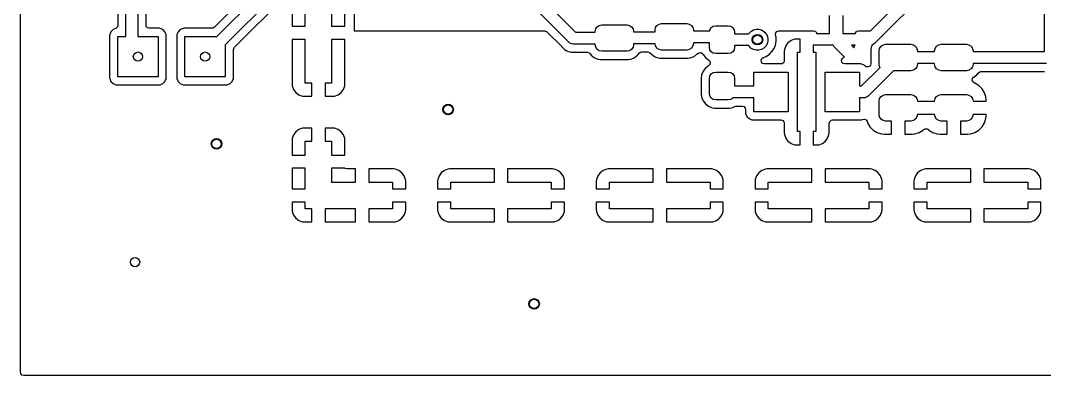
# Model space of a CAD drawing. Header units: inches. Extents: x 0.23 to 2.97, y 0.23 to 1.77.
# Drawn here: x 0.23 to 1.753, y 0.231 to 0.76 of the extents above; entities that cross this region are included whole.
import ezdxf

# ---------------------------------------------------------------- set-up
doc = ezdxf.new("R2010")
doc.units = ezdxf.units.IN
doc.header["$MEASUREMENT"] = 0
doc.layers.add('BLACK', color=250, linetype='CONTINUOUS')

msp = doc.modelspace()

# ---------------------------------------------------------------- linework, layer by layer
at = {"layer": 'BLACK', "linetype": 'CONTINUOUS'}
for p, q in [((0.2295, 0.5818), (0.2295, 0.9055)), ((0.5218, 0.7359), (0.6496, 0.8637)), ((0.6596, 0.8486), (0.5343, 0.7234)), ((1.4942, 0.7445), (1.5962, 0.8466)), ((1.6062, 0.8314), (1.5116, 0.7369)), ((0.5782, 0.8095), (0.5182, 0.7495)), ((0.6531, 0.7512), (0.6531, 0.8161)), ((0.6925, 0.8161), (0.6925, 0.7512)), ((0.7122, 0.7512), (0.7122, 0.818)), ((1.753, 0.7133), (1.753, 0.8118)), ((0.3864, 0.7359), (0.3864, 0.8014)), ((0.4041, 0.8014), (0.4041, 0.7359)), ((0.5479, 0.7198), (0.6251, 0.797)), ((0.6335, 0.7935), (0.6335, 0.7512)), ((0.3743, 0.7856), (0.3743, 0.7523)), ((0.4163, 0.7529), (0.4163, 0.7856)), ((0.7257, 0.7858), (0.726, 0.7562)), ((1.0455, 0.7272), (0.9937, 0.7789)), ((1.0089, 0.7889), (1.0554, 0.7423)), ((1.4331, 0.7405), (1.4331, 0.7671)), ((1.4528, 0.7672), (1.4528, 0.7405)), ((0.3714, 0.7479), (0.3673, 0.7461)), ((0.3735, 0.7497), (0.3714, 0.7479)), ((0.3714, 0.7479), (0.3714, 0.7479)), ((0.3743, 0.7523), (0.3735, 0.7497)), ((0.4167, 0.7509), (0.4163, 0.7529)), ((0.4185, 0.7488), (0.4167, 0.7509)), ((0.4212, 0.7481), (0.4185, 0.7488)), ((0.4361, 0.7481), (0.4212, 0.7481)), ((0.4372, 0.7479), (0.4361, 0.7481)), ((0.4361, 0.7481), (0.4361, 0.7481)), ((0.4413, 0.7461), (0.4372, 0.7479)), ((0.4372, 0.7479), (0.4372, 0.7479)), ((0.4715, 0.7479), (0.4673, 0.7461)), ((0.4725, 0.7481), (0.4715, 0.7479)), ((0.5148, 0.7481), (0.4725, 0.7481)), ((0.5158, 0.7482), (0.5148, 0.7481)), ((0.5182, 0.7495), (0.5158, 0.7482)), ((0.6335, 0.7512), (0.6531, 0.7512)), ((0.6925, 0.7512), (0.7122, 0.7512)), ((0.726, 0.7562), (0.726, 0.7562)), ((0.726, 0.7562), (0.726, 0.7441)), ((1.0846, 0.7433), (1.0854, 0.7471)), ((1.0854, 0.7471), (1.0875, 0.7503)), ((1.0875, 0.7503), (1.0907, 0.7524)), ((1.0907, 0.7524), (1.0945, 0.7531)), ((1.0945, 0.7531), (1.1319, 0.7531)), ((1.1319, 0.7531), (1.1356, 0.7524)), ((1.1356, 0.7524), (1.1388, 0.7503)), ((1.1388, 0.7503), (1.141, 0.7471)), ((1.141, 0.7471), (1.1417, 0.7433)), ((1.1736, 0.7452), (1.1744, 0.749)), ((1.1744, 0.749), (1.1765, 0.7522)), ((1.1765, 0.7522), (1.1797, 0.7543)), ((1.1797, 0.7543), (1.1834, 0.7551)), ((1.1834, 0.7551), (1.2208, 0.7551)), ((1.2208, 0.7551), (1.2246, 0.7543)), ((1.2246, 0.7543), (1.2278, 0.7522)), ((1.2278, 0.7522), (1.2299, 0.749)), ((1.2299, 0.749), (1.2307, 0.7452)), ((1.2552, 0.746), (1.2573, 0.749)), ((1.2573, 0.749), (1.2603, 0.751)), ((1.2603, 0.751), (1.2639, 0.7517)), ((1.2639, 0.7517), (1.2826, 0.7517)), ((1.2826, 0.7517), (1.2862, 0.751)), ((1.2862, 0.751), (1.2892, 0.749)), ((1.2892, 0.749), (1.2912, 0.746)), ((1.3199, 0.7456), (1.3239, 0.7467)), ((1.3239, 0.7467), (1.328, 0.7467)), ((1.328, 0.7467), (1.332, 0.7456)), ((0.3623, 0.7387), (0.3622, 0.7377)), ((0.3622, 0.7377), (0.3622, 0.6741)), ((0.3641, 0.7429), (0.3623, 0.7387)), ((0.3623, 0.7387), (0.3623, 0.7387)), ((0.3673, 0.7461), (0.3641, 0.7429)), ((0.3743, 0.6759), (0.3743, 0.7359)), ((0.3743, 0.7359), (0.3864, 0.7359)), ((0.4041, 0.7359), (0.4343, 0.7359)), ((0.4343, 0.7359), (0.4343, 0.6759)), ((0.4445, 0.7429), (0.4413, 0.7461)), ((0.4464, 0.7387), (0.4445, 0.7429)), ((0.4465, 0.7377), (0.4464, 0.7387)), ((0.4465, 0.6741), (0.4465, 0.7377)), ((0.4623, 0.7387), (0.4622, 0.7377)), ((0.4622, 0.7377), (0.4622, 0.6741)), ((0.4641, 0.7429), (0.4623, 0.7387)), ((0.4623, 0.7387), (0.4623, 0.7387)), ((0.4673, 0.7461), (0.4641, 0.7429)), ((0.4743, 0.6759), (0.4743, 0.7359)), ((0.4743, 0.7359), (0.5218, 0.7359)), ((0.6531, 0.7315), (0.6335, 0.7315)), ((0.6335, 0.7315), (0.6335, 0.6647)), ((0.6531, 0.6665), (0.6531, 0.7315)), ((0.7122, 0.7315), (0.6925, 0.7315)), ((0.6925, 0.7315), (0.6925, 0.6665)), ((0.7122, 0.6647), (0.7122, 0.7315)), ((0.726, 0.7441), (1.0092, 0.7442)), ((1.0092, 0.7442), (1.0119, 0.7435)), ((1.0119, 0.7435), (1.0127, 0.7428)), ((1.0127, 0.7428), (1.0347, 0.7208)), ((1.0554, 0.7423), (1.0846, 0.7423)), ((1.0846, 0.7423), (1.0846, 0.7433)), ((1.1417, 0.7433), (1.1417, 0.7429)), ((1.1417, 0.7429), (1.1736, 0.7429)), ((1.1736, 0.7429), (1.1736, 0.7452)), ((1.2307, 0.7452), (1.2307, 0.7442)), ((1.2307, 0.7442), (1.2549, 0.7442)), ((1.2549, 0.7442), (1.2552, 0.746)), ((1.2912, 0.746), (1.2919, 0.7424)), ((1.2919, 0.7424), (1.2919, 0.7399)), ((1.2919, 0.7399), (1.313, 0.7399)), ((1.313, 0.7399), (1.3134, 0.7406)), ((1.3134, 0.7406), (1.3163, 0.7435)), ((1.3163, 0.7435), (1.3199, 0.7456)), ((1.332, 0.7456), (1.3355, 0.7435)), ((1.3355, 0.7435), (1.3384, 0.7406)), ((1.3384, 0.7406), (1.3405, 0.7371)), ((1.3405, 0.7371), (1.3415, 0.7331)), ((1.3415, 0.7331), (1.3415, 0.729)), ((1.3529, 0.7386), (1.3531, 0.7413)), ((1.3537, 0.7346), (1.3529, 0.7386)), ((1.3531, 0.7413), (1.3548, 0.7435)), ((1.3538, 0.7338), (1.3537, 0.7346)), ((1.3538, 0.7283), (1.3538, 0.7338)), ((1.3548, 0.7435), (1.3574, 0.7444)), ((1.3574, 0.7444), (1.3577, 0.7444)), ((1.3577, 0.7444), (1.4094, 0.7445)), ((1.3812, 0.7318), (1.3759, 0.7298)), ((1.3835, 0.732), (1.3812, 0.7318)), ((1.3812, 0.7318), (1.3812, 0.7318)), ((1.3894, 0.732), (1.3835, 0.732)), ((1.3894, 0.7124), (1.3894, 0.732)), ((1.4094, 0.7445), (1.412, 0.7437)), ((1.412, 0.7437), (1.4138, 0.7416)), ((1.4138, 0.7416), (1.414, 0.7405)), ((1.414, 0.7405), (1.4331, 0.7405)), ((1.4528, 0.7405), (1.4718, 0.7405)), ((1.4718, 0.7405), (1.4719, 0.7414)), ((1.4719, 0.7414), (1.4736, 0.7436)), ((1.4736, 0.7436), (1.4761, 0.7445)), ((1.4761, 0.7445), (1.4764, 0.7445)), ((1.4764, 0.7445), (1.4942, 0.7445)), ((1.5106, 0.7359), (1.5001, 0.7254)), ((1.5114, 0.7365), (1.5106, 0.7359)), ((1.5116, 0.7369), (1.5114, 0.7365)), ((0.5343, 0.7234), (0.5343, 0.6759)), ((0.5465, 0.7163), (0.5473, 0.719)), ((0.5465, 0.6741), (0.5465, 0.7163)), ((0.5473, 0.719), (0.5479, 0.7198)), ((1.0347, 0.7208), (1.0347, 0.7208)), ((1.0347, 0.7208), (1.0349, 0.7206)), ((1.0349, 0.7206), (1.0349, 0.7206)), ((1.0349, 0.7206), (1.0388, 0.7167)), ((1.0388, 0.7167), (1.0388, 0.7167)), ((1.0388, 0.7167), (1.0388, 0.7167)), ((1.0388, 0.7167), (1.0416, 0.715)), ((1.0468, 0.7261), (1.0455, 0.7272)), ((1.05, 0.7248), (1.0468, 0.7261)), ((1.0517, 0.7246), (1.05, 0.7248)), ((1.05, 0.7248), (1.05, 0.7248)), ((1.0846, 0.7246), (1.0517, 0.7246)), ((1.0846, 0.7236), (1.0846, 0.7246)), ((1.0854, 0.7199), (1.0846, 0.7236)), ((1.0875, 0.7167), (1.0854, 0.7199)), ((1.0907, 0.7145), (1.0875, 0.7167)), ((1.1388, 0.7167), (1.1356, 0.7145)), ((1.141, 0.7199), (1.1388, 0.7167)), ((1.1417, 0.7236), (1.141, 0.7199)), ((1.1737, 0.7251), (1.1417, 0.7251)), ((1.1417, 0.7251), (1.1417, 0.7236)), ((1.1744, 0.7218), (1.1737, 0.7251)), ((1.1765, 0.7186), (1.1744, 0.7218)), ((1.1797, 0.7164), (1.1765, 0.7186)), ((1.1834, 0.7157), (1.1797, 0.7164)), ((1.2246, 0.7164), (1.2208, 0.7157)), ((1.2278, 0.7186), (1.2246, 0.7164)), ((1.2299, 0.7218), (1.2278, 0.7186)), ((1.2307, 0.7255), (1.2299, 0.7218)), ((1.2545, 0.7265), (1.2307, 0.7265)), ((1.2307, 0.7265), (1.2307, 0.7255)), ((1.2545, 0.7197), (1.2545, 0.7265)), ((1.2552, 0.7162), (1.2545, 0.7197)), ((1.2573, 0.7131), (1.2552, 0.7162)), ((1.2912, 0.7162), (1.2892, 0.7131)), ((1.2919, 0.7197), (1.2912, 0.7162)), ((1.313, 0.7222), (1.2919, 0.7222)), ((1.2919, 0.7222), (1.2919, 0.7197)), ((1.3134, 0.7215), (1.313, 0.7222)), ((1.3163, 0.7186), (1.3134, 0.7215)), ((1.3199, 0.7165), (1.3163, 0.7186)), ((1.3239, 0.7154), (1.3199, 0.7165)), ((1.332, 0.7165), (1.328, 0.7154)), ((1.3355, 0.7186), (1.332, 0.7165)), ((1.3384, 0.7215), (1.3355, 0.7186)), ((1.3405, 0.725), (1.3384, 0.7215)), ((1.3415, 0.729), (1.3405, 0.725)), ((1.3476, 0.7133), (1.3507, 0.7178)), ((1.3507, 0.7178), (1.3528, 0.7229)), ((1.3528, 0.7229), (1.3538, 0.7283)), ((1.366, 0.7166), (1.3657, 0.7142)), ((1.368, 0.7219), (1.366, 0.7166)), ((1.366, 0.7166), (1.366, 0.7166)), ((1.3714, 0.7264), (1.368, 0.7219)), ((1.368, 0.7219), (1.368, 0.7219)), ((1.3759, 0.7298), (1.3714, 0.7264)), ((1.3714, 0.7264), (1.3714, 0.7264)), ((1.3759, 0.7298), (1.3759, 0.7298)), ((1.4386, 0.7228), (1.4091, 0.7228)), ((1.4091, 0.7228), (1.4091, 0.7124)), ((1.4394, 0.7212), (1.4386, 0.7228)), ((1.4557, 0.705), (1.4394, 0.7212)), ((1.4657, 0.7228), (1.4696, 0.7189)), ((1.4712, 0.7228), (1.4657, 0.7228)), ((1.4696, 0.7189), (1.4712, 0.7228)), ((1.4696, 0.7189), (1.4696, 0.7189)), ((1.4952, 0.7196), (1.4947, 0.716)), ((1.4967, 0.7234), (1.4952, 0.7196)), ((1.4952, 0.7196), (1.4952, 0.7196)), ((1.4988, 0.7243), (1.4967, 0.7234)), ((1.5001, 0.7254), (1.4988, 0.7243)), ((1.5069, 0.7143), (1.5076, 0.7181)), ((1.5076, 0.7181), (1.5098, 0.7213)), ((1.5098, 0.7213), (1.513, 0.7234)), ((1.513, 0.7234), (1.5167, 0.7242)), ((1.5167, 0.7242), (1.5541, 0.7242)), ((1.5541, 0.7242), (1.5579, 0.7234)), ((1.5579, 0.7234), (1.5611, 0.7213)), ((1.5611, 0.7213), (1.5632, 0.7181)), ((1.5632, 0.7181), (1.564, 0.7143)), ((1.5896, 0.7143), (1.5903, 0.7181)), ((1.5903, 0.7181), (1.5924, 0.7213)), ((1.5924, 0.7213), (1.5956, 0.7234)), ((1.5956, 0.7234), (1.5994, 0.7242)), ((1.5994, 0.7242), (1.6368, 0.7242)), ((1.6368, 0.7242), (1.6406, 0.7234)), ((1.6406, 0.7234), (1.6438, 0.7213)), ((1.6438, 0.7213), (1.6459, 0.7181)), ((1.6459, 0.7181), (1.6467, 0.7143)), ((1.0416, 0.715), (1.0416, 0.715)), ((1.0416, 0.715), (1.0416, 0.715)), ((1.0416, 0.715), (1.0436, 0.7139)), ((1.0436, 0.7139), (1.049, 0.7125)), ((1.049, 0.7125), (1.049, 0.7125)), ((1.049, 0.7125), (1.0548, 0.7125)), ((1.0548, 0.7125), (1.0548, 0.7125)), ((1.0548, 0.7125), (1.0729, 0.7125)), ((1.0729, 0.7125), (1.0756, 0.7117)), ((1.0756, 0.7117), (1.0768, 0.7105)), ((1.0768, 0.7105), (1.0788, 0.7079)), ((1.0788, 0.7079), (1.0836, 0.7043)), ((1.0836, 0.7043), (1.0836, 0.7043)), ((1.0836, 0.7043), (1.0874, 0.7028)), ((1.0874, 0.7028), (1.0892, 0.7021)), ((1.0892, 0.7021), (1.0924, 0.7017)), ((1.0945, 0.7138), (1.0907, 0.7145)), ((1.0924, 0.7017), (1.0927, 0.7016)), ((1.0927, 0.7016), (1.0927, 0.7016)), ((1.0927, 0.7016), (1.1336, 0.7016)), ((1.1319, 0.7138), (1.0945, 0.7138)), ((1.1356, 0.7145), (1.1319, 0.7138)), ((1.1336, 0.7016), (1.1339, 0.7017)), ((1.1339, 0.7017), (1.1371, 0.7021)), ((1.1371, 0.7021), (1.1427, 0.7043)), ((1.1427, 0.7043), (1.1476, 0.7079)), ((1.1476, 0.7079), (1.1485, 0.7091)), ((1.1485, 0.7091), (1.1499, 0.7111)), ((1.1499, 0.7111), (1.1522, 0.7127)), ((1.1522, 0.7127), (1.1538, 0.713)), ((1.1538, 0.713), (1.1629, 0.713)), ((1.1629, 0.713), (1.1656, 0.7122)), ((1.1656, 0.7122), (1.1668, 0.7111)), ((1.1668, 0.7111), (1.1676, 0.71)), ((1.1676, 0.71), (1.1678, 0.7098)), ((1.1678, 0.7098), (1.1726, 0.7062)), ((1.1726, 0.7062), (1.1726, 0.7062)), ((1.1726, 0.7062), (1.1748, 0.7053)), ((1.1748, 0.7053), (1.1782, 0.704)), ((1.1782, 0.704), (1.1813, 0.7036)), ((1.1813, 0.7036), (1.1817, 0.7035)), ((1.1817, 0.7035), (1.1817, 0.7035)), ((1.1817, 0.7035), (1.2226, 0.7035)), ((1.2208, 0.7157), (1.1834, 0.7157)), ((1.2226, 0.7035), (1.2229, 0.7036)), ((1.2229, 0.7036), (1.2261, 0.704)), ((1.2261, 0.704), (1.2317, 0.7062)), ((1.2317, 0.7062), (1.2365, 0.7098)), ((1.2365, 0.7098), (1.2366, 0.71)), ((1.2365, 0.7098), (1.2365, 0.7098)), ((1.2366, 0.71), (1.2368, 0.7101)), ((1.2368, 0.7101), (1.2389, 0.7116)), ((1.2368, 0.7101), (1.2368, 0.7101)), ((1.2368, 0.7101), (1.2368, 0.7101)), ((1.2389, 0.7116), (1.2416, 0.7118)), ((1.2416, 0.7118), (1.244, 0.7104)), ((1.244, 0.7104), (1.2447, 0.7093)), ((1.2447, 0.7093), (1.2448, 0.7094)), ((1.2448, 0.7094), (1.245, 0.7091)), ((1.245, 0.7091), (1.2485, 0.7044)), ((1.2485, 0.7044), (1.2535, 0.7006)), ((1.2603, 0.7111), (1.2573, 0.7131)), ((1.2639, 0.7104), (1.2603, 0.7111)), ((1.2826, 0.7104), (1.2639, 0.7104)), ((1.2862, 0.7111), (1.2826, 0.7104)), ((1.2892, 0.7131), (1.2862, 0.7111)), ((1.328, 0.7154), (1.3239, 0.7154)), ((1.3314, 0.7005), (1.3326, 0.703)), ((1.3326, 0.703), (1.3344, 0.7044)), ((1.3344, 0.7044), (1.3391, 0.7063)), ((1.3391, 0.7063), (1.3437, 0.7094)), ((1.3437, 0.7094), (1.3476, 0.7133)), ((1.3657, 0.7142), (1.3657, 0.6999)), ((1.3854, 0.5942), (1.3854, 0.7124)), ((1.3854, 0.7124), (1.3894, 0.7124)), ((1.4091, 0.7124), (1.413, 0.7124)), ((1.413, 0.7124), (1.413, 0.5942)), ((1.4512, 0.7005), (1.4524, 0.703)), ((1.4524, 0.703), (1.4542, 0.7044)), ((1.4542, 0.7044), (1.4557, 0.705)), ((1.4947, 0.716), (1.4947, 0.6955)), ((1.5069, 0.6946), (1.5069, 0.7143)), ((1.564, 0.7143), (1.564, 0.7133)), ((1.564, 0.7133), (1.5896, 0.7133)), ((1.5896, 0.7133), (1.5896, 0.7143)), ((1.6467, 0.7143), (1.6467, 0.7133)), ((1.6467, 0.7133), (1.753, 0.7133)), ((1.2485, 0.6888), (1.245, 0.6841)), ((1.2535, 0.6926), (1.2485, 0.6888)), ((1.2535, 0.7006), (1.2535, 0.7006)), ((1.2535, 0.7006), (1.2551, 0.6989)), ((1.2547, 0.6936), (1.2535, 0.6926)), ((1.2535, 0.6926), (1.2535, 0.6926)), ((1.2556, 0.6962), (1.2547, 0.6936)), ((1.2551, 0.6989), (1.2556, 0.6962)), ((1.3318, 0.6978), (1.3314, 0.7005)), ((1.3336, 0.6957), (1.3318, 0.6978)), ((1.3363, 0.695), (1.3336, 0.6957)), ((1.3609, 0.695), (1.3363, 0.695)), ((1.3629, 0.6954), (1.3609, 0.695)), ((1.365, 0.6972), (1.3629, 0.6954)), ((1.3657, 0.6999), (1.365, 0.6972)), ((1.4516, 0.6978), (1.4512, 0.7005)), ((1.4534, 0.6957), (1.4516, 0.6978)), ((1.4561, 0.695), (1.4534, 0.6957)), ((1.4798, 0.695), (1.4561, 0.695)), ((1.4808, 0.6949), (1.4798, 0.695)), ((1.4798, 0.695), (1.4798, 0.695)), ((1.4806, 0.6622), (1.5083, 0.6899)), ((1.4849, 0.693), (1.4808, 0.6949)), ((1.4808, 0.6949), (1.4808, 0.6949)), ((1.4862, 0.6918), (1.4849, 0.693)), ((1.4879, 0.6907), (1.4862, 0.6918)), ((1.4906, 0.6905), (1.4879, 0.6907)), ((1.4931, 0.6918), (1.4906, 0.6905)), ((1.4933, 0.6921), (1.4931, 0.6918)), ((1.494, 0.6929), (1.4933, 0.6921)), ((1.4947, 0.6955), (1.494, 0.6929)), ((1.5076, 0.6909), (1.5069, 0.6946)), ((1.5083, 0.6899), (1.5076, 0.6909)), ((1.5611, 0.6877), (1.5579, 0.6855)), ((1.5632, 0.6909), (1.5611, 0.6877)), ((1.564, 0.6946), (1.5632, 0.6909)), ((1.5896, 0.6956), (1.564, 0.6956)), ((1.564, 0.6956), (1.564, 0.6946)), ((1.5896, 0.6946), (1.5896, 0.6956)), ((1.5903, 0.6909), (1.5896, 0.6946)), ((1.5924, 0.6877), (1.5903, 0.6909)), ((1.5956, 0.6855), (1.5924, 0.6877)), ((1.6438, 0.6877), (1.6406, 0.6855)), ((1.6459, 0.6909), (1.6438, 0.6877)), ((1.6467, 0.6946), (1.6459, 0.6909)), ((1.7559, 0.6956), (1.6467, 0.6956)), ((1.6467, 0.6956), (1.6467, 0.6946)), ((0.3622, 0.6741), (0.3623, 0.6731)), ((0.3623, 0.6731), (0.3641, 0.6689)), ((0.4343, 0.6759), (0.3743, 0.6759)), ((0.4445, 0.6689), (0.4464, 0.6731)), ((0.4464, 0.6731), (0.4465, 0.6741)), ((0.4622, 0.6741), (0.4623, 0.6731)), ((0.4623, 0.6731), (0.4641, 0.6689)), ((0.5343, 0.6759), (0.4743, 0.6759)), ((0.5445, 0.6689), (0.5464, 0.6731)), ((0.5464, 0.6731), (0.5465, 0.6741)), ((1.2426, 0.6771), (1.2424, 0.6752)), ((1.2424, 0.6752), (1.2424, 0.6492)), ((1.2428, 0.6786), (1.2426, 0.6771)), ((1.245, 0.6841), (1.2428, 0.6786)), ((1.2545, 0.6735), (1.2552, 0.6771)), ((1.2545, 0.6508), (1.2545, 0.6735)), ((1.2552, 0.6771), (1.2573, 0.6801)), ((1.2573, 0.6801), (1.2603, 0.6821)), ((1.2603, 0.6821), (1.2639, 0.6828)), ((1.2639, 0.6828), (1.2826, 0.6828)), ((1.2826, 0.6828), (1.2862, 0.6821)), ((1.2862, 0.6821), (1.2892, 0.6801)), ((1.2892, 0.6801), (1.2912, 0.6771)), ((1.2912, 0.6771), (1.2919, 0.6735)), ((1.2919, 0.6735), (1.2919, 0.6622)), ((1.3205, 0.6622), (1.3205, 0.6828)), ((1.3205, 0.6828), (1.3717, 0.6828)), ((1.3717, 0.6828), (1.3717, 0.6238)), ((1.4268, 0.6238), (1.4268, 0.6828)), ((1.4268, 0.6828), (1.478, 0.6828)), ((1.478, 0.6828), (1.478, 0.6622)), ((1.5283, 0.6848), (1.4905, 0.647)), ((1.5541, 0.6848), (1.5283, 0.6848)), ((1.5579, 0.6855), (1.5541, 0.6848)), ((1.5994, 0.6848), (1.5956, 0.6855)), ((1.6368, 0.6848), (1.5994, 0.6848)), ((1.6406, 0.6855), (1.6368, 0.6848)), ((1.6456, 0.6707), (1.6461, 0.6734)), ((1.6466, 0.6682), (1.6456, 0.6707)), ((1.6461, 0.6734), (1.6475, 0.6751)), ((1.6475, 0.6751), (1.6477, 0.6753)), ((1.6477, 0.6753), (1.6525, 0.6789)), ((1.6477, 0.6753), (1.6477, 0.6753)), ((1.6525, 0.6789), (1.6545, 0.6815)), ((1.6545, 0.6815), (1.6567, 0.6832)), ((1.6567, 0.6832), (1.6584, 0.6835)), ((1.6584, 0.6835), (1.7531, 0.6835)), ((0.3641, 0.6689), (0.3673, 0.6657)), ((0.3673, 0.6657), (0.3715, 0.6639)), ((0.3715, 0.6639), (0.3715, 0.6639)), ((0.3715, 0.6639), (0.3715, 0.6639)), ((0.3715, 0.6639), (0.3725, 0.6638)), ((0.3725, 0.6638), (0.3725, 0.6638)), ((0.3725, 0.6638), (0.4361, 0.6638)), ((0.4361, 0.6638), (0.4372, 0.6639)), ((0.4361, 0.6638), (0.4361, 0.6638)), ((0.4372, 0.6639), (0.4413, 0.6657)), ((0.4413, 0.6657), (0.4445, 0.6689)), ((0.4641, 0.6689), (0.4673, 0.6657)), ((0.4673, 0.6657), (0.4715, 0.6639)), ((0.4715, 0.6639), (0.4715, 0.6639)), ((0.4715, 0.6639), (0.4715, 0.6639)), ((0.4715, 0.6639), (0.4725, 0.6638)), ((0.4725, 0.6638), (0.4725, 0.6638)), ((0.4725, 0.6638), (0.5361, 0.6638)), ((0.5361, 0.6638), (0.5372, 0.6639)), ((0.5361, 0.6638), (0.5361, 0.6638)), ((0.5372, 0.6639), (0.5389, 0.6647)), ((0.5389, 0.6647), (0.5413, 0.6657)), ((0.5413, 0.6657), (0.5445, 0.6689)), ((0.6335, 0.6647), (0.6337, 0.6623)), ((0.6337, 0.6623), (0.6337, 0.6623)), ((0.6337, 0.6623), (0.6357, 0.657)), ((0.6357, 0.657), (0.6357, 0.657)), ((0.6357, 0.657), (0.6391, 0.6525)), ((0.663, 0.6665), (0.6531, 0.6665)), ((0.663, 0.6469), (0.663, 0.6665)), ((0.6925, 0.6665), (0.6827, 0.6665)), ((0.6827, 0.6665), (0.6827, 0.6469)), ((0.7066, 0.6525), (0.71, 0.657)), ((0.71, 0.657), (0.712, 0.6623)), ((0.71, 0.657), (0.71, 0.657)), ((0.712, 0.6623), (0.7122, 0.6647)), ((0.712, 0.6623), (0.712, 0.6623)), ((0.7122, 0.6647), (0.7122, 0.6647)), ((1.2919, 0.6622), (1.3205, 0.6622)), ((1.478, 0.6622), (1.4806, 0.6622)), ((1.6489, 0.6666), (1.6466, 0.6682)), ((1.6494, 0.6665), (1.6489, 0.6666)), ((1.6552, 0.6628), (1.6494, 0.6665)), ((1.6494, 0.6665), (1.6494, 0.6665)), ((1.6601, 0.658), (1.6552, 0.6628)), ((1.6638, 0.6521), (1.6601, 0.658)), ((0.6391, 0.6525), (0.6391, 0.6525)), ((0.6391, 0.6525), (0.6436, 0.6491)), ((0.6436, 0.6491), (0.6436, 0.6491)), ((0.6436, 0.6491), (0.6489, 0.6471)), ((0.6489, 0.6471), (0.6489, 0.6471)), ((0.6489, 0.6471), (0.6513, 0.6469)), ((0.6513, 0.6469), (0.6513, 0.6469)), ((0.6513, 0.6469), (0.663, 0.6469)), ((0.6827, 0.6469), (0.6944, 0.6469)), ((0.6944, 0.6469), (0.6967, 0.6471)), ((0.6944, 0.6469), (0.6944, 0.6469)), ((0.6967, 0.6471), (0.7021, 0.6491)), ((0.6967, 0.6471), (0.6967, 0.6471)), ((0.7021, 0.6491), (0.7066, 0.6525)), ((0.7021, 0.6491), (0.7021, 0.6491)), ((0.7066, 0.6525), (0.7066, 0.6525)), ((1.2424, 0.6492), (1.2426, 0.6475)), ((1.2426, 0.6475), (1.2428, 0.6457)), ((1.2428, 0.6457), (1.245, 0.6402)), ((1.245, 0.6402), (1.2485, 0.6355)), ((1.2552, 0.6473), (1.2545, 0.6508)), ((1.2573, 0.6442), (1.2552, 0.6473)), ((1.2603, 0.6422), (1.2573, 0.6442)), ((1.2639, 0.6415), (1.2603, 0.6422)), ((1.2826, 0.6415), (1.2639, 0.6415)), ((1.2862, 0.6422), (1.2826, 0.6415)), ((1.2892, 0.6442), (1.2862, 0.6422)), ((1.2893, 0.6444), (1.2892, 0.6442)), ((1.3205, 0.6444), (1.2893, 0.6444)), ((1.3205, 0.6238), (1.3205, 0.6444)), ((1.4843, 0.6444), (1.478, 0.6444)), ((1.478, 0.6444), (1.478, 0.6238)), ((1.486, 0.6446), (1.4843, 0.6444)), ((1.4892, 0.6459), (1.486, 0.6446)), ((1.486, 0.6446), (1.486, 0.6446)), ((1.4905, 0.647), (1.4892, 0.6459)), ((1.5069, 0.6395), (1.5076, 0.6433)), ((1.5076, 0.6433), (1.5098, 0.6465)), ((1.5098, 0.6465), (1.513, 0.6486)), ((1.513, 0.6486), (1.5167, 0.6494)), ((1.5167, 0.6494), (1.5541, 0.6494)), ((1.5541, 0.6494), (1.5579, 0.6486)), ((1.5579, 0.6486), (1.5611, 0.6465)), ((1.5611, 0.6465), (1.5632, 0.6433)), ((1.5632, 0.6433), (1.564, 0.6395)), ((1.5896, 0.6395), (1.5903, 0.6433)), ((1.5903, 0.6433), (1.5924, 0.6465)), ((1.5924, 0.6465), (1.5956, 0.6486)), ((1.5956, 0.6486), (1.5994, 0.6494)), ((1.5994, 0.6494), (1.6368, 0.6494)), ((1.6368, 0.6494), (1.6406, 0.6486)), ((1.6406, 0.6486), (1.6438, 0.6465)), ((1.6438, 0.6465), (1.6459, 0.6433)), ((1.6459, 0.6433), (1.6467, 0.6395)), ((1.6648, 0.6488), (1.6638, 0.6521)), ((1.6638, 0.6521), (1.6638, 0.6521)), ((1.6657, 0.6464), (1.6648, 0.6488)), ((1.6659, 0.6455), (1.6657, 0.6464)), ((1.6663, 0.6415), (1.6659, 0.6455)), ((1.6663, 0.6395), (1.6663, 0.6415)), ((1.6663, 0.6415), (1.6663, 0.6415)), ((1.2485, 0.6355), (1.2532, 0.6319)), ((1.2532, 0.6319), (1.2532, 0.6319)), ((1.2532, 0.6319), (1.2532, 0.6319)), ((1.2532, 0.6319), (1.2587, 0.6298)), ((1.2587, 0.6298), (1.2622, 0.6293)), ((1.2622, 0.6293), (1.2622, 0.6293)), ((1.2622, 0.6293), (1.2843, 0.6293)), ((1.2843, 0.6293), (1.2877, 0.6298)), ((1.2843, 0.6293), (1.2843, 0.6293)), ((1.2877, 0.6298), (1.2932, 0.6319)), ((1.2932, 0.6319), (1.2933, 0.632)), ((1.2932, 0.6319), (1.2932, 0.6319)), ((1.2933, 0.632), (1.2951, 0.6323)), ((1.2951, 0.6323), (1.3034, 0.6323)), ((1.3034, 0.6323), (1.3061, 0.6315)), ((1.3061, 0.6315), (1.3079, 0.6294)), ((1.3079, 0.6294), (1.3083, 0.6274)), ((1.3083, 0.6274), (1.3083, 0.622)), ((1.5069, 0.6198), (1.5069, 0.6395)), ((1.564, 0.6395), (1.5896, 0.6395)), ((1.6467, 0.6395), (1.6663, 0.6395)), ((1.3083, 0.622), (1.3084, 0.6209)), ((1.3084, 0.6209), (1.3102, 0.617)), ((1.3102, 0.617), (1.3103, 0.6168)), ((1.3103, 0.6168), (1.3135, 0.6136)), ((1.3135, 0.6136), (1.3176, 0.6117)), ((1.3176, 0.6117), (1.3176, 0.6117)), ((1.3176, 0.6117), (1.3176, 0.6117)), ((1.3176, 0.6117), (1.3187, 0.6116)), ((1.3187, 0.6116), (1.3187, 0.6116)), ((1.3187, 0.6116), (1.3609, 0.6116)), ((1.3717, 0.6238), (1.3205, 0.6238)), ((1.3609, 0.6116), (1.3635, 0.6108)), ((1.3635, 0.6108), (1.3653, 0.6088)), ((1.478, 0.6238), (1.4268, 0.6238)), ((1.4335, 0.6094), (1.4355, 0.6112)), ((1.4355, 0.6112), (1.4376, 0.6116)), ((1.4376, 0.6116), (1.4798, 0.6116)), ((1.4798, 0.6116), (1.4808, 0.6117)), ((1.4798, 0.6116), (1.4798, 0.6116)), ((1.4808, 0.6117), (1.4824, 0.6125)), ((1.4824, 0.6125), (1.4852, 0.6128)), ((1.4852, 0.6128), (1.4876, 0.6117)), ((1.4876, 0.6117), (1.489, 0.6095)), ((1.489, 0.6095), (1.4898, 0.6073)), ((1.5076, 0.6161), (1.5069, 0.6198)), ((1.5098, 0.6129), (1.5076, 0.6161)), ((1.513, 0.6107), (1.5098, 0.6129)), ((1.5167, 0.61), (1.513, 0.6107)), ((1.5256, 0.61), (1.5167, 0.61)), ((1.5256, 0.5903), (1.5256, 0.61)), ((1.5541, 0.61), (1.5453, 0.61)), ((1.5453, 0.61), (1.5453, 0.5903)), ((1.5579, 0.6107), (1.5541, 0.61)), ((1.5611, 0.6129), (1.5579, 0.6107)), ((1.5632, 0.6161), (1.5611, 0.6129)), ((1.564, 0.6198), (1.5632, 0.6161)), ((1.5896, 0.6198), (1.564, 0.6198)), ((1.5903, 0.6161), (1.5896, 0.6198)), ((1.5924, 0.6129), (1.5903, 0.6161)), ((1.5956, 0.6107), (1.5924, 0.6129)), ((1.5994, 0.61), (1.5956, 0.6107)), ((1.6083, 0.61), (1.5994, 0.61)), ((1.6083, 0.5903), (1.6083, 0.61)), ((1.6368, 0.61), (1.628, 0.61)), ((1.628, 0.61), (1.628, 0.5903)), ((1.6406, 0.6107), (1.6368, 0.61)), ((1.6438, 0.6129), (1.6406, 0.6107)), ((1.6459, 0.6161), (1.6438, 0.6129)), ((1.6467, 0.6198), (1.6459, 0.6161)), ((1.6663, 0.6198), (1.6467, 0.6198)), ((1.6638, 0.6073), (1.6659, 0.6138)), ((1.6659, 0.6138), (1.6663, 0.6179)), ((1.6659, 0.6138), (1.6659, 0.6138)), ((1.6663, 0.6179), (1.6663, 0.6198)), ((1.6663, 0.6179), (1.6663, 0.6179)), ((0.6436, 0.5974), (0.6391, 0.594)), ((0.6489, 0.5994), (0.6436, 0.5974)), ((0.6436, 0.5974), (0.6436, 0.5974)), ((0.6513, 0.5996), (0.6489, 0.5994)), ((0.6489, 0.5994), (0.6489, 0.5994)), ((0.663, 0.5996), (0.6513, 0.5996)), ((0.663, 0.5799), (0.663, 0.5996)), ((0.6944, 0.5996), (0.6827, 0.5996)), ((0.6827, 0.5996), (0.6827, 0.5799)), ((0.6967, 0.5994), (0.6944, 0.5996)), ((0.7021, 0.5974), (0.6967, 0.5994)), ((0.6967, 0.5994), (0.6967, 0.5994)), ((0.7066, 0.594), (0.7021, 0.5974)), ((0.7021, 0.5974), (0.7021, 0.5974)), ((1.3653, 0.6088), (1.3657, 0.6067)), ((1.3657, 0.6067), (1.3657, 0.5924)), ((1.3894, 0.5942), (1.3854, 0.5942)), ((1.3894, 0.5746), (1.3894, 0.5942)), ((1.413, 0.5942), (1.4091, 0.5942)), ((1.4091, 0.5942), (1.4091, 0.5746)), ((1.4327, 0.6067), (1.4335, 0.6094)), ((1.4327, 0.5924), (1.4327, 0.6067)), ((1.4898, 0.6073), (1.4898, 0.6073)), ((1.4898, 0.6073), (1.4934, 0.6014)), ((1.4934, 0.6014), (1.4983, 0.5965)), ((1.4983, 0.5965), (1.5042, 0.5929)), ((1.5667, 0.5929), (1.5726, 0.5965)), ((1.5726, 0.5965), (1.5733, 0.5973)), ((1.5733, 0.5973), (1.5757, 0.5986)), ((1.5757, 0.5986), (1.5785, 0.5984)), ((1.5785, 0.5984), (1.5802, 0.5973)), ((1.5802, 0.5973), (1.581, 0.5965)), ((1.581, 0.5965), (1.5868, 0.5929)), ((1.6494, 0.5929), (1.6552, 0.5965)), ((1.6552, 0.5965), (1.6601, 0.6014)), ((1.6601, 0.6014), (1.6638, 0.6073)), ((1.6638, 0.6073), (1.6638, 0.6073)), ((0.2295, 0.5091), (0.2295, 0.5818)), ((0.6337, 0.5841), (0.6335, 0.5818)), ((0.6335, 0.5818), (0.6335, 0.5593)), ((0.6357, 0.5895), (0.6337, 0.5841)), ((0.6337, 0.5841), (0.6337, 0.5841)), ((0.6391, 0.594), (0.6357, 0.5895)), ((0.6357, 0.5895), (0.6357, 0.5895)), ((0.6391, 0.594), (0.6391, 0.594)), ((0.6531, 0.5593), (0.6531, 0.5799)), ((0.6531, 0.5799), (0.663, 0.5799)), ((0.6827, 0.5799), (0.6925, 0.5799)), ((0.6925, 0.5799), (0.6925, 0.5593)), ((0.71, 0.5895), (0.7066, 0.594)), ((0.7066, 0.594), (0.7066, 0.594)), ((0.712, 0.5841), (0.71, 0.5895)), ((0.71, 0.5895), (0.71, 0.5895)), ((0.7122, 0.5818), (0.712, 0.5841)), ((0.712, 0.5841), (0.712, 0.5841)), ((0.7122, 0.5593), (0.7122, 0.5818)), ((0.7122, 0.5818), (0.7122, 0.5818)), ((1.3657, 0.5924), (1.366, 0.59)), ((1.366, 0.59), (1.366, 0.59)), ((1.366, 0.59), (1.368, 0.5847)), ((1.368, 0.5847), (1.368, 0.5847)), ((1.368, 0.5847), (1.3714, 0.5802)), ((1.3714, 0.5802), (1.3714, 0.5802)), ((1.3714, 0.5802), (1.3759, 0.5768)), ((1.4225, 0.5768), (1.4271, 0.5802)), ((1.4271, 0.5802), (1.4304, 0.5847)), ((1.4271, 0.5802), (1.4271, 0.5802)), ((1.4304, 0.5847), (1.4324, 0.59)), ((1.4304, 0.5847), (1.4304, 0.5847)), ((1.4324, 0.59), (1.4327, 0.5924)), ((1.4324, 0.59), (1.4324, 0.59)), ((1.4327, 0.5924), (1.4327, 0.5924)), ((1.5042, 0.5929), (1.5042, 0.5929)), ((1.5042, 0.5929), (1.5107, 0.5907)), ((1.5107, 0.5907), (1.5107, 0.5907)), ((1.5107, 0.5907), (1.5148, 0.5903)), ((1.5148, 0.5903), (1.5256, 0.5903)), ((1.5256, 0.5903), (1.5256, 0.5903)), ((1.5453, 0.5903), (1.5561, 0.5903)), ((1.5561, 0.5903), (1.5601, 0.5907)), ((1.5561, 0.5903), (1.5561, 0.5903)), ((1.5601, 0.5907), (1.5667, 0.5929)), ((1.5667, 0.5929), (1.5667, 0.5929)), ((1.5868, 0.5929), (1.5868, 0.5929)), ((1.5868, 0.5929), (1.5934, 0.5907)), ((1.5934, 0.5907), (1.5934, 0.5907)), ((1.5934, 0.5907), (1.5974, 0.5903)), ((1.5974, 0.5903), (1.6083, 0.5903)), ((1.6083, 0.5903), (1.6083, 0.5903)), ((1.628, 0.5903), (1.6388, 0.5903)), ((1.6388, 0.5903), (1.6428, 0.5907)), ((1.6388, 0.5903), (1.6388, 0.5903)), ((1.6428, 0.5907), (1.6494, 0.5929)), ((1.6494, 0.5929), (1.6494, 0.5929)), ((1.3759, 0.5768), (1.3759, 0.5768)), ((1.3759, 0.5768), (1.3812, 0.5748)), ((1.3812, 0.5748), (1.3812, 0.5748)), ((1.3812, 0.5748), (1.3835, 0.5746)), ((1.3835, 0.5746), (1.3835, 0.5746)), ((1.3835, 0.5746), (1.3894, 0.5746)), ((1.4091, 0.5746), (1.4149, 0.5746)), ((1.4149, 0.5746), (1.4172, 0.5748)), ((1.4149, 0.5746), (1.4149, 0.5746)), ((1.4172, 0.5748), (1.4225, 0.5768)), ((1.4172, 0.5748), (1.4172, 0.5748)), ((1.4225, 0.5768), (1.4225, 0.5768)), ((0.6335, 0.5593), (0.6531, 0.5593)), ((0.6925, 0.5593), (0.7122, 0.5593)), ((0.6531, 0.5396), (0.6335, 0.5396)), ((0.6335, 0.5396), (0.6335, 0.5091)), ((0.6531, 0.5189), (0.6531, 0.5396)), ((0.7123, 0.5396), (0.6925, 0.5396)), ((0.6925, 0.5396), (0.6925, 0.5189)), ((0.7126, 0.5394), (0.7123, 0.5396)), ((0.7152, 0.5386), (0.7126, 0.5394)), ((0.727, 0.5386), (0.7152, 0.5386)), ((0.728, 0.5386), (0.727, 0.5386)), ((0.728, 0.5189), (0.728, 0.5386)), ((0.785, 0.5386), (0.7476, 0.5386)), ((0.7476, 0.5386), (0.7476, 0.5189)), ((0.7873, 0.5383), (0.785, 0.5386)), ((0.7926, 0.5364), (0.7873, 0.5383)), ((0.7873, 0.5383), (0.7873, 0.5383)), ((0.7971, 0.533), (0.7926, 0.5364)), ((0.7926, 0.5364), (0.7926, 0.5364)), ((0.8602, 0.5364), (0.8556, 0.533)), ((0.8655, 0.5383), (0.8602, 0.5364)), ((0.8602, 0.5364), (0.8602, 0.5364)), ((0.8678, 0.5386), (0.8655, 0.5383)), ((0.8655, 0.5383), (0.8655, 0.5383)), ((0.9346, 0.5386), (0.8678, 0.5386)), ((0.9346, 0.5189), (0.9346, 0.5386)), ((1.0212, 0.5386), (0.9543, 0.5386)), ((0.9543, 0.5386), (0.9543, 0.5189)), ((1.0235, 0.5383), (1.0212, 0.5386)), ((1.0288, 0.5364), (1.0235, 0.5383)), ((1.0235, 0.5383), (1.0235, 0.5383)), ((1.0334, 0.533), (1.0288, 0.5364)), ((1.0288, 0.5364), (1.0288, 0.5364)), ((1.0964, 0.5364), (1.0918, 0.533)), ((1.1017, 0.5383), (1.0964, 0.5364)), ((1.0964, 0.5364), (1.0964, 0.5364)), ((1.104, 0.5386), (1.1017, 0.5383)), ((1.1017, 0.5383), (1.1017, 0.5383)), ((1.1709, 0.5386), (1.104, 0.5386)), ((1.1709, 0.5189), (1.1709, 0.5386)), ((1.2574, 0.5386), (1.1906, 0.5386)), ((1.1906, 0.5386), (1.1906, 0.5189)), ((1.2597, 0.5383), (1.2574, 0.5386)), ((1.265, 0.5364), (1.2597, 0.5383)), ((1.2597, 0.5383), (1.2597, 0.5383)), ((1.2696, 0.533), (1.265, 0.5364)), ((1.265, 0.5364), (1.265, 0.5364)), ((1.3326, 0.5364), (1.3281, 0.533)), ((1.3379, 0.5383), (1.3326, 0.5364)), ((1.3326, 0.5364), (1.3326, 0.5364)), ((1.3402, 0.5386), (1.3379, 0.5383)), ((1.3379, 0.5383), (1.3379, 0.5383)), ((1.4071, 0.5386), (1.3402, 0.5386)), ((1.4071, 0.5189), (1.4071, 0.5386)), ((1.4936, 0.5386), (1.4268, 0.5386)), ((1.4268, 0.5386), (1.4268, 0.5189)), ((1.496, 0.5383), (1.4936, 0.5386)), ((1.5013, 0.5364), (1.496, 0.5383)), ((1.496, 0.5383), (1.496, 0.5383)), ((1.5058, 0.533), (1.5013, 0.5364)), ((1.5013, 0.5364), (1.5013, 0.5364)), ((1.5688, 0.5364), (1.5643, 0.533)), ((1.5741, 0.5383), (1.5688, 0.5364)), ((1.5688, 0.5364), (1.5688, 0.5364)), ((1.5765, 0.5386), (1.5741, 0.5383)), ((1.5741, 0.5383), (1.5741, 0.5383)), ((1.6433, 0.5386), (1.5765, 0.5386)), ((1.6433, 0.5189), (1.6433, 0.5386)), ((1.7298, 0.5386), (1.663, 0.5386)), ((1.663, 0.5386), (1.663, 0.5189)), ((1.7322, 0.5383), (1.7298, 0.5386)), ((1.7375, 0.5364), (1.7322, 0.5383)), ((1.7322, 0.5383), (1.7322, 0.5383)), ((1.742, 0.533), (1.7375, 0.5364)), ((1.7375, 0.5364), (1.7375, 0.5364)), ((0.6531, 0.5091), (0.6531, 0.5189)), ((0.6925, 0.5189), (0.728, 0.5189)), ((0.7476, 0.5189), (0.7831, 0.5189)), ((0.7831, 0.5189), (0.7831, 0.5091)), ((0.8005, 0.5284), (0.7971, 0.533)), ((0.7971, 0.533), (0.7971, 0.533)), ((0.8025, 0.5231), (0.8005, 0.5284)), ((0.8005, 0.5284), (0.8005, 0.5284)), ((0.8028, 0.5208), (0.8025, 0.5231)), ((0.8025, 0.5231), (0.8025, 0.5231)), ((0.8028, 0.5091), (0.8028, 0.5208)), ((0.8028, 0.5208), (0.8028, 0.5208)), ((0.8503, 0.5231), (0.85, 0.5208)), ((0.85, 0.5208), (0.85, 0.5091)), ((0.8522, 0.5284), (0.8503, 0.5231)), ((0.8503, 0.5231), (0.8503, 0.5231)), ((0.8556, 0.533), (0.8522, 0.5284)), ((0.8522, 0.5284), (0.8522, 0.5284)), ((0.8556, 0.533), (0.8556, 0.533)), ((0.8697, 0.5091), (0.8697, 0.5189)), ((0.8697, 0.5189), (0.9346, 0.5189)), ((0.9543, 0.5189), (1.0193, 0.5189)), ((1.0193, 0.5189), (1.0193, 0.5091)), ((1.0367, 0.5284), (1.0334, 0.533)), ((1.0334, 0.533), (1.0334, 0.533)), ((1.0387, 0.5231), (1.0367, 0.5284)), ((1.0367, 0.5284), (1.0367, 0.5284)), ((1.039, 0.5208), (1.0387, 0.5231)), ((1.0387, 0.5231), (1.0387, 0.5231)), ((1.039, 0.5091), (1.039, 0.5208)), ((1.039, 0.5208), (1.039, 0.5208)), ((1.0865, 0.5231), (1.0862, 0.5208)), ((1.0862, 0.5208), (1.0862, 0.5091)), ((1.0885, 0.5284), (1.0865, 0.5231)), ((1.0865, 0.5231), (1.0865, 0.5231)), ((1.0918, 0.533), (1.0885, 0.5284)), ((1.0885, 0.5284), (1.0885, 0.5284)), ((1.0918, 0.533), (1.0918, 0.533)), ((1.1059, 0.5091), (1.1059, 0.5189)), ((1.1059, 0.5189), (1.1709, 0.5189)), ((1.1906, 0.5189), (1.2555, 0.5189)), ((1.2555, 0.5189), (1.2555, 0.5091)), ((1.273, 0.5284), (1.2696, 0.533)), ((1.2696, 0.533), (1.2696, 0.533)), ((1.2749, 0.5231), (1.273, 0.5284)), ((1.273, 0.5284), (1.273, 0.5284)), ((1.2752, 0.5208), (1.2749, 0.5231)), ((1.2749, 0.5231), (1.2749, 0.5231)), ((1.2752, 0.5091), (1.2752, 0.5208)), ((1.2752, 0.5208), (1.2752, 0.5208)), ((1.3227, 0.5231), (1.3224, 0.5208)), ((1.3224, 0.5208), (1.3224, 0.5091)), ((1.3247, 0.5284), (1.3227, 0.5231)), ((1.3227, 0.5231), (1.3227, 0.5231)), ((1.3281, 0.533), (1.3247, 0.5284)), ((1.3247, 0.5284), (1.3247, 0.5284)), ((1.3281, 0.533), (1.3281, 0.533)), ((1.3421, 0.5091), (1.3421, 0.5189)), ((1.3421, 0.5189), (1.4071, 0.5189)), ((1.4268, 0.5189), (1.4917, 0.5189)), ((1.4917, 0.5189), (1.4917, 0.5091)), ((1.5092, 0.5284), (1.5058, 0.533)), ((1.5058, 0.533), (1.5058, 0.533)), ((1.5112, 0.5231), (1.5092, 0.5284)), ((1.5092, 0.5284), (1.5092, 0.5284)), ((1.5114, 0.5208), (1.5112, 0.5231)), ((1.5112, 0.5231), (1.5112, 0.5231)), ((1.5114, 0.5091), (1.5114, 0.5208)), ((1.5114, 0.5208), (1.5114, 0.5208)), ((1.5589, 0.5231), (1.5587, 0.5208)), ((1.5587, 0.5208), (1.5587, 0.5091)), ((1.5609, 0.5284), (1.5589, 0.5231)), ((1.5589, 0.5231), (1.5589, 0.5231)), ((1.5643, 0.533), (1.5609, 0.5284)), ((1.5609, 0.5284), (1.5609, 0.5284)), ((1.5643, 0.533), (1.5643, 0.533)), ((1.5783, 0.5091), (1.5783, 0.5189)), ((1.5783, 0.5189), (1.6433, 0.5189)), ((1.663, 0.5189), (1.728, 0.5189)), ((1.728, 0.5189), (1.728, 0.5091)), ((1.7454, 0.5284), (1.742, 0.533)), ((1.742, 0.533), (1.742, 0.533)), ((1.7474, 0.5231), (1.7454, 0.5284)), ((1.7454, 0.5284), (1.7454, 0.5284)), ((1.7476, 0.5208), (1.7474, 0.5231)), ((1.7474, 0.5231), (1.7474, 0.5231)), ((1.7476, 0.5091), (1.7476, 0.5208)), ((1.7476, 0.5208), (1.7476, 0.5208)), ((0.2295, 0.4776), (0.2295, 0.5091)), ((0.6335, 0.5091), (0.6531, 0.5091)), ((0.7831, 0.5091), (0.8028, 0.5091)), ((0.85, 0.5091), (0.8697, 0.5091)), ((1.0193, 0.5091), (1.039, 0.5091)), ((1.0862, 0.5091), (1.1059, 0.5091)), ((1.2555, 0.5091), (1.2752, 0.5091)), ((1.3224, 0.5091), (1.3421, 0.5091)), ((1.4917, 0.5091), (1.5114, 0.5091)), ((1.5587, 0.5091), (1.5783, 0.5091)), ((1.728, 0.5091), (1.7476, 0.5091)), ((0.6531, 0.4894), (0.6335, 0.4894)), ((0.6335, 0.4894), (0.6335, 0.4776)), ((0.6531, 0.4795), (0.6531, 0.4894)), ((0.8028, 0.4894), (0.7831, 0.4894)), ((0.7831, 0.4894), (0.7831, 0.4795)), ((0.8028, 0.4776), (0.8028, 0.4894)), ((0.8697, 0.4894), (0.85, 0.4894)), ((0.85, 0.4894), (0.85, 0.4776)), ((0.8697, 0.4795), (0.8697, 0.4894)), ((1.039, 0.4894), (1.0193, 0.4894)), ((1.0193, 0.4894), (1.0193, 0.4795)), ((1.039, 0.4776), (1.039, 0.4894)), ((1.1059, 0.4894), (1.0862, 0.4894)), ((1.0862, 0.4894), (1.0862, 0.4776)), ((1.1059, 0.4795), (1.1059, 0.4894)), ((1.2752, 0.4894), (1.2555, 0.4894)), ((1.2555, 0.4894), (1.2555, 0.4795)), ((1.2752, 0.4776), (1.2752, 0.4894)), ((1.3421, 0.4894), (1.3224, 0.4894)), ((1.3224, 0.4894), (1.3224, 0.4776)), ((1.3421, 0.4795), (1.3421, 0.4894)), ((1.5114, 0.4894), (1.4917, 0.4894)), ((1.4917, 0.4894), (1.4917, 0.4795)), ((1.5114, 0.4776), (1.5114, 0.4894)), ((1.5783, 0.4894), (1.5587, 0.4894)), ((1.5587, 0.4894), (1.5587, 0.4776)), ((1.5783, 0.4795), (1.5783, 0.4894)), ((1.7476, 0.4894), (1.728, 0.4894)), ((1.728, 0.4894), (1.728, 0.4795)), ((1.7476, 0.4776), (1.7476, 0.4894)), ((0.2295, 0.236), (0.2295, 0.4776)), ((0.6335, 0.4776), (0.6337, 0.4753)), ((0.6337, 0.4753), (0.6337, 0.4753)), ((0.6337, 0.4753), (0.6357, 0.47)), ((0.663, 0.4795), (0.6531, 0.4795)), ((0.663, 0.4598), (0.663, 0.4795)), ((0.6925, 0.4795), (0.6827, 0.4795)), ((0.6827, 0.4795), (0.6827, 0.4598)), ((0.728, 0.4795), (0.6925, 0.4795)), ((0.728, 0.4598), (0.728, 0.4795)), ((0.7831, 0.4795), (0.7476, 0.4795)), ((0.7476, 0.4795), (0.7476, 0.4598)), ((0.8005, 0.47), (0.8025, 0.4753)), ((0.8025, 0.4753), (0.8028, 0.4776)), ((0.8025, 0.4753), (0.8025, 0.4753)), ((0.8028, 0.4776), (0.8028, 0.4776)), ((0.85, 0.4776), (0.8503, 0.4753)), ((0.8503, 0.4753), (0.8503, 0.4753)), ((0.8503, 0.4753), (0.8522, 0.47)), ((0.9346, 0.4795), (0.8697, 0.4795)), ((0.9346, 0.4598), (0.9346, 0.4795)), ((1.0193, 0.4795), (0.9543, 0.4795)), ((0.9543, 0.4795), (0.9543, 0.4598)), ((1.0367, 0.47), (1.0387, 0.4753)), ((1.0387, 0.4753), (1.039, 0.4776)), ((1.0387, 0.4753), (1.0387, 0.4753)), ((1.039, 0.4776), (1.039, 0.4776)), ((1.0862, 0.4776), (1.0865, 0.4753)), ((1.0865, 0.4753), (1.0865, 0.4753)), ((1.0865, 0.4753), (1.0885, 0.47)), ((1.1709, 0.4795), (1.1059, 0.4795)), ((1.1709, 0.4598), (1.1709, 0.4795)), ((1.2555, 0.4795), (1.1906, 0.4795)), ((1.1906, 0.4795), (1.1906, 0.4598)), ((1.273, 0.47), (1.2749, 0.4753)), ((1.2749, 0.4753), (1.2752, 0.4776)), ((1.2749, 0.4753), (1.2749, 0.4753)), ((1.2752, 0.4776), (1.2752, 0.4776)), ((1.3224, 0.4776), (1.3227, 0.4753)), ((1.3227, 0.4753), (1.3227, 0.4753)), ((1.3227, 0.4753), (1.3247, 0.47)), ((1.4071, 0.4795), (1.3421, 0.4795)), ((1.4071, 0.4598), (1.4071, 0.4795)), ((1.4917, 0.4795), (1.4268, 0.4795)), ((1.4268, 0.4795), (1.4268, 0.4598)), ((1.5092, 0.47), (1.5112, 0.4753)), ((1.5112, 0.4753), (1.5114, 0.4776)), ((1.5112, 0.4753), (1.5112, 0.4753)), ((1.5114, 0.4776), (1.5114, 0.4776)), ((1.5587, 0.4776), (1.5589, 0.4753)), ((1.5589, 0.4753), (1.5589, 0.4753)), ((1.5589, 0.4753), (1.5609, 0.47)), ((1.6433, 0.4795), (1.5783, 0.4795)), ((1.6433, 0.4598), (1.6433, 0.4795)), ((1.728, 0.4795), (1.663, 0.4795)), ((1.663, 0.4795), (1.663, 0.4598)), ((1.7454, 0.47), (1.7474, 0.4753)), ((1.7474, 0.4753), (1.7476, 0.4776)), ((1.7474, 0.4753), (1.7474, 0.4753)), ((1.7476, 0.4776), (1.7476, 0.4776)), ((0.6357, 0.47), (0.6357, 0.47)), ((0.6357, 0.47), (0.6391, 0.4655)), ((0.6391, 0.4655), (0.6391, 0.4655)), ((0.6391, 0.4655), (0.6436, 0.4621)), ((0.6436, 0.4621), (0.6436, 0.4621)), ((0.6436, 0.4621), (0.6489, 0.4601)), ((0.6489, 0.4601), (0.6489, 0.4601)), ((0.6489, 0.4601), (0.6513, 0.4598)), ((0.6513, 0.4598), (0.6513, 0.4598)), ((0.6513, 0.4598), (0.663, 0.4598)), ((0.6827, 0.4598), (0.7274, 0.4598)), ((0.7274, 0.4598), (0.728, 0.4598)), ((0.7476, 0.4598), (0.785, 0.4598)), ((0.785, 0.4598), (0.7873, 0.4601)), ((0.785, 0.4598), (0.785, 0.4598)), ((0.7873, 0.4601), (0.7926, 0.4621)), ((0.7873, 0.4601), (0.7873, 0.4601)), ((0.7926, 0.4621), (0.7971, 0.4655)), ((0.7926, 0.4621), (0.7926, 0.4621)), ((0.7971, 0.4655), (0.8005, 0.47)), ((0.7971, 0.4655), (0.7971, 0.4655)), ((0.8005, 0.47), (0.8005, 0.47)), ((0.8522, 0.47), (0.8522, 0.47)), ((0.8522, 0.47), (0.8556, 0.4655)), ((0.8556, 0.4655), (0.8556, 0.4655)), ((0.8556, 0.4655), (0.8602, 0.4621)), ((0.8602, 0.4621), (0.8602, 0.4621)), ((0.8602, 0.4621), (0.8655, 0.4601)), ((0.8655, 0.4601), (0.8655, 0.4601)), ((0.8655, 0.4601), (0.8678, 0.4598)), ((0.8678, 0.4598), (0.8678, 0.4598)), ((0.8678, 0.4598), (0.9346, 0.4598)), ((0.9543, 0.4598), (1.0212, 0.4598)), ((1.0212, 0.4598), (1.0235, 0.4601)), ((1.0212, 0.4598), (1.0212, 0.4598)), ((1.0235, 0.4601), (1.0288, 0.4621)), ((1.0235, 0.4601), (1.0235, 0.4601)), ((1.0288, 0.4621), (1.0334, 0.4655)), ((1.0288, 0.4621), (1.0288, 0.4621)), ((1.0334, 0.4655), (1.0367, 0.47)), ((1.0334, 0.4655), (1.0334, 0.4655)), ((1.0367, 0.47), (1.0367, 0.47)), ((1.0885, 0.47), (1.0885, 0.47)), ((1.0885, 0.47), (1.0918, 0.4655)), ((1.0918, 0.4655), (1.0918, 0.4655)), ((1.0918, 0.4655), (1.0964, 0.4621)), ((1.0964, 0.4621), (1.0964, 0.4621)), ((1.0964, 0.4621), (1.1017, 0.4601)), ((1.1017, 0.4601), (1.1017, 0.4601)), ((1.1017, 0.4601), (1.104, 0.4598)), ((1.104, 0.4598), (1.104, 0.4598)), ((1.104, 0.4598), (1.1709, 0.4598)), ((1.1906, 0.4598), (1.2574, 0.4598)), ((1.2574, 0.4598), (1.2597, 0.4601)), ((1.2574, 0.4598), (1.2574, 0.4598)), ((1.2597, 0.4601), (1.265, 0.4621)), ((1.2597, 0.4601), (1.2597, 0.4601)), ((1.265, 0.4621), (1.2696, 0.4655)), ((1.265, 0.4621), (1.265, 0.4621)), ((1.2696, 0.4655), (1.273, 0.47)), ((1.2696, 0.4655), (1.2696, 0.4655)), ((1.273, 0.47), (1.273, 0.47)), ((1.3247, 0.47), (1.3247, 0.47)), ((1.3247, 0.47), (1.3281, 0.4655)), ((1.3281, 0.4655), (1.3281, 0.4655)), ((1.3281, 0.4655), (1.3326, 0.4621)), ((1.3326, 0.4621), (1.3326, 0.4621)), ((1.3326, 0.4621), (1.3379, 0.4601)), ((1.3379, 0.4601), (1.3379, 0.4601)), ((1.3379, 0.4601), (1.3402, 0.4598)), ((1.3402, 0.4598), (1.3402, 0.4598)), ((1.3402, 0.4598), (1.4071, 0.4598)), ((1.4268, 0.4598), (1.4936, 0.4598)), ((1.4936, 0.4598), (1.496, 0.4601)), ((1.4936, 0.4598), (1.4936, 0.4598)), ((1.496, 0.4601), (1.5013, 0.4621)), ((1.496, 0.4601), (1.496, 0.4601)), ((1.5013, 0.4621), (1.5058, 0.4655)), ((1.5013, 0.4621), (1.5013, 0.4621)), ((1.5058, 0.4655), (1.5092, 0.47)), ((1.5058, 0.4655), (1.5058, 0.4655)), ((1.5092, 0.47), (1.5092, 0.47)), ((1.5609, 0.47), (1.5609, 0.47)), ((1.5609, 0.47), (1.5643, 0.4655)), ((1.5643, 0.4655), (1.5643, 0.4655)), ((1.5643, 0.4655), (1.5688, 0.4621)), ((1.5688, 0.4621), (1.5688, 0.4621)), ((1.5688, 0.4621), (1.5741, 0.4601)), ((1.5741, 0.4601), (1.5741, 0.4601)), ((1.5741, 0.4601), (1.5765, 0.4598)), ((1.5765, 0.4598), (1.5765, 0.4598)), ((1.5765, 0.4598), (1.6433, 0.4598)), ((1.663, 0.4598), (1.7298, 0.4598)), ((1.7298, 0.4598), (1.7322, 0.4601)), ((1.7298, 0.4598), (1.7298, 0.4598)), ((1.7322, 0.4601), (1.7375, 0.4621)), ((1.7322, 0.4601), (1.7322, 0.4601)), ((1.7375, 0.4621), (1.742, 0.4655)), ((1.7375, 0.4621), (1.7375, 0.4621)), ((1.742, 0.4655), (1.7454, 0.47)), ((1.742, 0.4655), (1.742, 0.4655)), ((1.7454, 0.47), (1.7454, 0.47)), ((0.23, 0.234), (0.2295, 0.236)), ((0.2318, 0.2319), (0.23, 0.234)), ((0.2344, 0.2311), (0.2318, 0.2319)), ((0.7285, 0.2311), (0.2344, 0.2311)), ((1.923, 0.2311), (0.7285, 0.2311))]:
    msp.add_line(p, q, dxfattribs=at)
at = {"layer": 'BLACK'}
for centre, radius in [((1.3259, 0.7311), 0.00787), ((0.4043, 0.7059), 0.00689), ((0.5043, 0.7059), 0.00689), ((0.8657, 0.6272), 0.00787), ((0.5213, 0.576), 0.00787), ((0.4, 0.4), 0.00689), ((0.9937, 0.3378), 0.00787)]:
    msp.add_circle(centre, radius, dxfattribs=at)
at = {"layer": 'WHITE'}
for centre in [(1.3259, 0.7311), (0.4043, 0.7059), (0.5043, 0.7059), (0.8657, 0.6272), (0.5213, 0.576), (0.4, 0.4), (0.9937, 0.3378)]:
    msp.add_circle(centre, 0.00689, dxfattribs=at)

doc.saveas('drawing.dxf')
